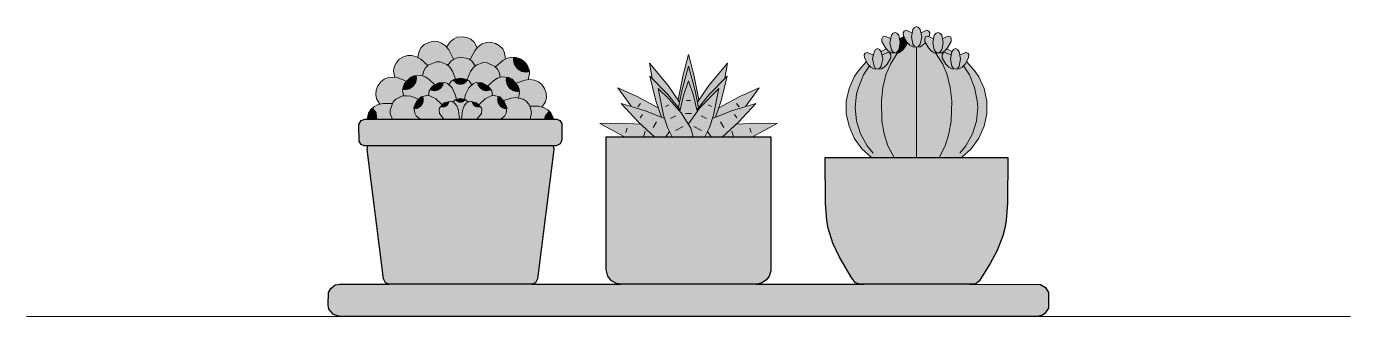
# Model space of a CAD drawing. Header units: millimetres. Extents: x -4 to 8794, y -6642 to 2653.
# Drawn here: x 6800 to 7700, y -4968 to -4771 of the extents above; entities that cross this region are included whole.
import ezdxf

# ---------------------------------------------------------------- set-up
doc = ezdxf.new("R2010")
doc.units = ezdxf.units.MM
for name, color, linetype, lineweight, true_color in [('VEG-FLOR', 243, 'Continuous', 13, 0xb0486e), ('VEG-HOJAS', 117, 'Continuous', 18, 0x2e5e38), ('VEG-MACETA', 25, 'Continuous', 25, 0x745440), ('VEG-NERVIOS', 115, 'Continuous', 9, 0x528c5c), ('VEG-TEXTO', 47, 'Continuous', 18, 0x464646)]:
    doc.layers.add(name, color=color, linetype=linetype, lineweight=lineweight, true_color=true_color)
doc.layers.add('VEG-RELLENO', color=253, linetype='Continuous', true_color=0x96c896)

# ---------------------------------------------------------------- blocks, each defined once
blk = doc.blocks.new('VEG_Suculentas_ALZADO')
at = {"layer": 'VEG-RELLENO', "true_color": 0xd696a4}
h = blk.add_hatch(color=241, dxfattribs=at)
h.dxf.hatch_style = 1
h.paths.add_polyline_path([(-147.5, 185.6), (-150.4, 183.7), (-153.8, 183), (-157.3, 183.7), (-160.2, 185.6), (-161.3, 187.3), (-157.2, 189.7), (-153.9, 190), (-150.6, 189.5), (-148, 188.3), (-146.5, 187)])
at = {"layer": 'VEG-RELLENO', "true_color": 0xf5a3bc}
h = blk.add_hatch(color=231, dxfattribs=at)
h.dxf.hatch_style = 1
h.paths.add_polyline_path([(133.4, 190.4), (137.2, 188.8), (137.2, 183.3), (137.9, 181.1), (139.1, 179.6), (140.4, 179), (137.8, 179.2), (135.8, 180.5), (132.3, 184.6), (131.4, 188.7), (132, 190)])
at = {"layer": 'VEG-RELLENO', "true_color": 0xf49eb8}
h = blk.add_hatch(color=231, dxfattribs=at)
h.dxf.hatch_style = 1
h.paths.add_polyline_path([(141.7, 192.5), (142.9, 191), (143.9, 186), (142.9, 181.1), (141.7, 179.6), (140.4, 179), (139.1, 179.6), (137.9, 181.1), (136.9, 186), (137.9, 191), (139.1, 192.5), (140.4, 193)])
at = {"layer": 'VEG-RELLENO', "true_color": 0xe896af}
h = blk.add_hatch(color=231, dxfattribs=at)
h.dxf.hatch_style = 1
h.paths.add_polyline_path([(148.9, 185.8), (145, 180.5), (143, 179.2), (140.4, 179), (141.7, 179.6), (142.9, 181.1), (143.6, 183.3), (143.6, 188.8), (146.3, 190.2)])
at = {"layer": 'VEG-RELLENO', "true_color": 0xf5a3bc}
h = blk.add_hatch(color=231, dxfattribs=at)
h.dxf.hatch_style = 1
h.paths.add_polyline_path([(148, 194.4), (151.8, 192.7), (151.8, 187.3), (152.5, 185), (153.7, 183.5), (155, 183), (152.4, 183.2), (150.4, 184.4), (146.9, 188.5), (146, 192.6), (146.6, 193.9)])
at = {"layer": 'VEG-RELLENO', "true_color": 0xf49eb8}
h = blk.add_hatch(color=231, dxfattribs=at)
h.dxf.hatch_style = 1
h.paths.add_polyline_path([(156.3, 196.4), (157.5, 194.9), (158.5, 190), (157.5, 185), (156.3, 183.5), (155, 183), (153.7, 183.5), (152.5, 185), (151.5, 190), (152.5, 194.9), (153.7, 196.4), (155, 197)])
at = {"layer": 'VEG-RELLENO', "true_color": 0xe896af}
h = blk.add_hatch(color=231, dxfattribs=at)
h.dxf.hatch_style = 1
h.paths.add_polyline_path([(164, 192.6), (163.7, 190.2), (161.2, 190), (160.6, 188.7), (161.1, 185.8), (157.6, 183.2), (155, 183), (156.3, 183.5), (157.5, 185), (158.2, 187.3), (158.2, 192.7), (162, 194.4), (163.4, 193.9)])
at = {"layer": 'VEG-RELLENO', "true_color": 0xf5a3bc}
h = blk.add_hatch(color=231, dxfattribs=at)
h.dxf.hatch_style = 1
h.paths.add_polyline_path([(162.6, 190.4), (166.4, 188.8), (166.4, 183.3), (167.1, 181.1), (168.3, 179.6), (169.6, 179), (167, 179.2), (165, 180.5), (161.6, 184.6), (160.6, 188.7), (161.2, 190)])
at = {"layer": 'VEG-RELLENO', "true_color": 0xf49eb8}
h = blk.add_hatch(color=231, dxfattribs=at)
h.dxf.hatch_style = 1
h.paths.add_polyline_path([(170.9, 192.5), (172.1, 191), (173.1, 186), (172.1, 181.1), (170.9, 179.6), (169.6, 179), (168.3, 179.6), (167.1, 181.1), (166.1, 186), (167.1, 191), (168.3, 192.5), (169.6, 193)])
at = {"layer": 'VEG-RELLENO', "true_color": 0xe896af}
h = blk.add_hatch(color=231, dxfattribs=at)
h.dxf.hatch_style = 1
h.paths.add_polyline_path([(178.6, 188.7), (177.7, 184.6), (176.1, 182.4), (172.2, 179.2), (169.6, 179), (170.9, 179.6), (172.1, 181.1), (172.8, 183.3), (172.8, 188.8), (176.6, 190.4), (178, 190)])
at = {"layer": 'VEG-RELLENO', "true_color": 0x79a295}
h = blk.add_hatch(color=253, dxfattribs=at)
h.dxf.hatch_style = 1
h.paths.add_polyline_path([(-183.9, 175.9), (-182.6, 181.1), (-180.7, 179.8), (-177.3, 179.1), (-173.9, 179.8), (-170.9, 181.8), (-169, 184.7), (-168.7, 186.1), (-165.2, 183.8), (-162.9, 181.2), (-159.8, 174.7), (-161.5, 173.4), (-163.5, 170.6), (-166.4, 172.5), (-168.9, 173.1), (-171.4, 173), (-174.3, 172.1), (-177.2, 170.4), (-182, 174.8)])
at = {"layer": 'VEG-RELLENO', "true_color": 0xd696a4}
h = blk.add_hatch(color=241, dxfattribs=at)
h.dxf.hatch_style = 1
h.paths.add_polyline_path([(-169, 184.7), (-170.9, 181.8), (-173.9, 179.8), (-177.3, 179.1), (-180.7, 179.8), (-182.6, 181.1), (-179.6, 184.8), (-176.6, 186.2), (-173.4, 187), (-170.5, 186.8), (-168.7, 186.1)])
at = {"layer": 'VEG-RELLENO', "true_color": 0x79a295}
h = blk.add_hatch(color=253, dxfattribs=at)
h.dxf.hatch_style = 1
h.paths.add_polyline_path([(-164.4, 182.9), (-161.3, 187.3), (-160.2, 185.6), (-157.3, 183.7), (-153.8, 183), (-150.4, 183.7), (-147.5, 185.6), (-146.5, 187), (-143.6, 182.5), (-147.2, 177.6), (-148.5, 174.5), (-151.2, 175.6), (-154.1, 176), (-157.1, 175.7), (-159.8, 174.7), (-161, 177.8)])
h = blk.add_hatch(color=253, dxfattribs=at)
h.dxf.hatch_style = 1
h.paths.add_polyline_path([(-145.1, 180.9), (-142.8, 183.4), (-139.2, 185.6), (-138.9, 183.9), (-136.9, 180.9), (-134, 179), (-130.5, 178.3), (-127.1, 179), (-125.5, 180.1), (-124.3, 174.8), (-126.3, 173.8), (-131.3, 169.6), (-134.1, 171.4), (-136.9, 172.4), (-139.5, 172.6), (-142, 172), (-144.9, 170.2), (-146.8, 173.1), (-148.5, 174.5)])
at = {"layer": 'VEG-RELLENO', "true_color": 0xd696a4}
h = blk.add_hatch(color=241, dxfattribs=at)
h.dxf.hatch_style = 1
h.paths.add_polyline_path([(-127.1, 179), (-130.5, 178.3), (-134, 179), (-136.9, 180.9), (-138.9, 183.9), (-139.2, 185.6), (-134.5, 186.3), (-131.3, 185.4), (-128.4, 183.9), (-126.3, 181.8), (-125.5, 180.1)])
at = {"layer": 'VEG-RELLENO', "true_color": 0x77ae70}
h = blk.add_hatch(color=73, dxfattribs=at)
h.dxf.hatch_style = 1
h.paths.add_polyline_path([(202.8, 137.7), (200.9, 129.2), (197.3, 121.2), (192.1, 114), (185.6, 108), (124.4, 108), (117.9, 114), (115.1, 117.5), (110.7, 125.1), (107.9, 133.4), (107, 142), (107.2, 146.3), (107.9, 150.6), (110.7, 158.9), (115.1, 166.5), (120.8, 173), (123.9, 169.4), (126, 168.2), (127.8, 167.7), (131.1, 168.2), (135.1, 171.3), (136.6, 173.5), (137.6, 177.7), (136.9, 178.9), (135.5, 179.4), (131.7, 177.8), (130.9, 180.1), (134.4, 181.8), (137.8, 179.2), (141.1, 178.8), (145, 180.5), (146.9, 182.4), (148.9, 185.8), (152.4, 183.2), (155.7, 182.7), (157.6, 183.2), (161, 185.8), (163.1, 182.4), (167, 179.2), (168.9, 178.8), (172.2, 179.2), (175.6, 181.8), (179.1, 180.1), (178.3, 177.8), (174.5, 179.4), (173.1, 178.9), (172.4, 177.7), (172.5, 175.8), (174.9, 171.3), (178.9, 168.2), (180.7, 167.7), (184, 168.2), (186.1, 169.4), (189.2, 173), (192.1, 170), (197.3, 162.8), (200.9, 154.8), (202.8, 146.3)])
at = {"layer": 'VEG-RELLENO', "true_color": 0xf49eb8}
h = blk.add_hatch(color=231, dxfattribs=at)
h.dxf.hatch_style = 1
h.paths.add_polyline_path([(129.9, 181.4), (131, 179.9), (132, 175), (131, 170), (129.9, 168.5), (128.5, 168), (127.2, 168.5), (126.1, 170), (125, 175), (126.1, 179.9), (127.2, 181.4), (128.5, 182)])
h = blk.add_hatch(color=231, dxfattribs=at)
h.dxf.hatch_style = 1
h.paths.add_polyline_path([(182.8, 181.4), (183.9, 179.9), (185, 175), (183.9, 170), (182.8, 168.5), (181.5, 168), (180.1, 168.5), (179, 170), (178, 175), (179, 179.9), (180.1, 181.4), (181.5, 182)])
at = {"layer": 'VEG-RELLENO', "true_color": 0xd696a4}
h = blk.add_hatch(color=241, dxfattribs=at)
h.dxf.hatch_style = 1
h.paths.add_polyline_path([(-189.5, 172.7), (-191.5, 169.8), (-194.4, 167.9), (-197.9, 167.2), (-200.4, 167.7), (-198.8, 172.2), (-196.6, 174.7), (-193.8, 176.5), (-189.1, 177.3)])
at = {"layer": 'VEG-RELLENO', "true_color": 0x79a295}
h = blk.add_hatch(color=253, dxfattribs=at)
h.dxf.hatch_style = 1
h.paths.add_polyline_path([(-199.7, 162.4), (-200.4, 167.7), (-197.9, 167.2), (-194.4, 167.9), (-191.5, 169.8), (-189.5, 172.7), (-189.1, 177.3), (-185, 176.5), (-182, 174.8), (-177.2, 170.4), (-180, 166.8), (-180.7, 163.4), (-184.1, 164), (-186.6, 163.5), (-188.9, 162.4), (-191.7, 159.8), (-197.5, 162.1)])
at = {"layer": 'VEG-RELLENO', "true_color": 0x85b2a4}
h = blk.add_hatch(color=253, dxfattribs=at)
h.dxf.hatch_style = 1
h.paths.add_polyline_path([(-180.7, 163.4), (-179.6, 167.5), (-178.1, 166.5), (-175, 165.9), (-171.9, 166.5), (-169.3, 168.3), (-167.6, 170.9), (-167.2, 172.7), (-164.2, 171.2), (-162.2, 169.3), (-160.5, 166.7), (-158.3, 161.5), (-161, 160), (-162.8, 157.4), (-165.7, 158.9), (-167.6, 159.1), (-172.5, 157.4), (-176.3, 161.1)])
at = {"layer": 'VEG-RELLENO', "true_color": 0xd696a4}
h = blk.add_hatch(color=241, dxfattribs=at)
h.dxf.hatch_style = 1
h.paths.add_polyline_path([(-167.6, 170.9), (-169.3, 168.3), (-171.9, 166.5), (-175, 165.9), (-178.1, 166.5), (-179.6, 167.5), (-176.9, 170.7), (-171.4, 173), (-167.2, 172.7)])
at = {"layer": 'VEG-RELLENO', "true_color": 0x85b2a4}
h = blk.add_hatch(color=253, dxfattribs=at)
h.dxf.hatch_style = 1
h.paths.add_polyline_path([(-163.5, 170.6), (-160.9, 173.9), (-159.8, 172.3), (-157.2, 170.5), (-154.1, 169.9), (-151, 170.5), (-148.4, 172.3), (-147.5, 173.6), (-144.9, 170.2), (-148.1, 166.5), (-150.5, 161), (-155, 162), (-158.3, 161.5), (-160.5, 166.7)])
at = {"layer": 'VEG-RELLENO', "true_color": 0xd696a4}
h = blk.add_hatch(color=241, dxfattribs=at)
h.dxf.hatch_style = 1
h.paths.add_polyline_path([(-148.4, 172.3), (-151, 170.5), (-154.1, 169.9), (-157.2, 170.5), (-159.8, 172.3), (-160.9, 173.9), (-157.1, 175.7), (-151.2, 175.6), (-147.5, 173.6)])
at = {"layer": 'VEG-RELLENO', "true_color": 0x85b2a4}
h = blk.add_hatch(color=253, dxfattribs=at)
h.dxf.hatch_style = 1
h.paths.add_polyline_path([(-148.1, 166.5), (-144.3, 170.8), (-141.2, 172.2), (-140.8, 170.2), (-139, 167.5), (-136.4, 165.8), (-133.3, 165.2), (-130.2, 165.8), (-129, 166.6), (-128, 162.5), (-132.4, 160.4), (-136.5, 156.7), (-140.3, 158.7), (-142.4, 159.1), (-144.3, 158.9), (-147.2, 157.4), (-149, 160), (-150.5, 161)])
at = {"layer": 'VEG-RELLENO', "true_color": 0xd696a4}
h = blk.add_hatch(color=241, dxfattribs=at)
h.dxf.hatch_style = 1
h.paths.add_polyline_path([(-130.2, 165.8), (-133.3, 165.2), (-136.4, 165.8), (-139, 167.5), (-140.8, 170.2), (-141.2, 172.2), (-136.9, 172.4), (-134.1, 171.4), (-131.6, 169.9), (-129.8, 168.1), (-129, 166.6)])
at = {"layer": 'VEG-RELLENO', "true_color": 0x79a295}
h = blk.add_hatch(color=253, dxfattribs=at)
h.dxf.hatch_style = 1
h.paths.add_polyline_path([(-126.3, 173.8), (-123.2, 175.4), (-119.1, 176.1), (-119.4, 174.7), (-118.7, 171.2), (-116.8, 168.3), (-113.9, 166.3), (-110.4, 165.7), (-108.2, 166.1), (-109, 160.8), (-111.2, 160.6), (-117.1, 158.5), (-119.8, 161.2), (-122.1, 162.4), (-124.6, 162.9), (-128, 162.5), (-128.6, 165.9), (-131.3, 169.6)])
at = {"layer": 'VEG-RELLENO', "true_color": 0xd696a4}
h = blk.add_hatch(color=241, dxfattribs=at)
h.dxf.hatch_style = 1
h.paths.add_polyline_path([(-110.4, 165.7), (-113.9, 166.3), (-116.8, 168.3), (-118.7, 171.2), (-119.4, 174.7), (-119.1, 176.1), (-114.4, 175.1), (-111.8, 173.2), (-109.6, 170.7), (-108.2, 166.1)])
at = {"layer": 'VEG-RELLENO', "true_color": 0x447256}
h = blk.add_hatch(color=105, dxfattribs=at)
h.dxf.hatch_style = 1
h.paths.add_polyline_path([(-24.8, 161.9), (-26.5, 172), (-17.3, 161.2), (-6.9, 147), (-6.1, 145.7), (-6.7, 141.9), (-14.1, 150.9)])
h = blk.add_hatch(color=105, dxfattribs=at)
h.dxf.hatch_style = 1
h.paths.add_polyline_path([(-7, 147.1), (-3.7, 164.2), (0, 178), (3.7, 164.2), (7, 147.1), (6.1, 145.7), (3.5, 158), (0, 170), (-3.5, 158), (-6.1, 145.7)])
h = blk.add_hatch(color=105, dxfattribs=at)
h.dxf.hatch_style = 1
h.paths.add_polyline_path([(6.1, 145.7), (17.3, 161.2), (26.5, 172), (24.8, 161.9), (14.1, 150.9), (6.7, 141.9)])
at = {"layer": 'VEG-RELLENO', "true_color": 0xf5a3bc}
h = blk.add_hatch(color=231, dxfattribs=at)
h.dxf.hatch_style = 1
h.paths.add_polyline_path([(121.5, 179.4), (125.3, 177.8), (125.3, 172.3), (126.1, 170), (127.2, 168.5), (128.5, 168), (126, 168.2), (123.9, 169.4), (120.5, 173.5), (119.5, 177.7), (120.2, 178.9)])
at = {"layer": 'VEG-RELLENO', "true_color": 0xe896af}
h = blk.add_hatch(color=231, dxfattribs=at)
h.dxf.hatch_style = 1
h.paths.add_polyline_path([(137.6, 177.7), (136.6, 173.5), (135.1, 171.3), (131.1, 168.2), (128.6, 168), (129.9, 168.5), (131, 170), (131.8, 172.3), (131.7, 177.8), (135.5, 179.4), (136.9, 178.9)])
at = {"layer": 'VEG-RELLENO', "true_color": 0xf5a3bc}
h = blk.add_hatch(color=231, dxfattribs=at)
h.dxf.hatch_style = 1
h.paths.add_polyline_path([(174.5, 179.4), (178.3, 177.8), (178.2, 172.3), (179, 170), (180.1, 168.5), (181.4, 168), (178.9, 168.2), (176.9, 169.4), (173.4, 173.5), (172.4, 177.7), (173.1, 178.9)])
at = {"layer": 'VEG-RELLENO', "true_color": 0xe896af}
h = blk.add_hatch(color=231, dxfattribs=at)
h.dxf.hatch_style = 1
h.paths.add_polyline_path([(190.5, 177.7), (189.5, 173.5), (188, 171.3), (184, 168.2), (181.5, 168), (182.8, 168.5), (183.9, 170), (184.7, 172.3), (184.7, 177.8), (188.5, 179.4), (189.8, 178.9)])
at = {"layer": 'VEG-RELLENO', "true_color": 0x79a295}
h = blk.add_hatch(color=253, dxfattribs=at)
h.dxf.hatch_style = 1
h.paths.add_polyline_path([(-209.7, 144.2), (-212.2, 148.9), (-209.4, 149.4), (-206.5, 151.4), (-204.5, 154.3), (-203.9, 157.7), (-205, 161.9), (-201, 162.6), (-197.5, 162.1), (-191.7, 159.8), (-194, 155.8), (-194.3, 153.3), (-193.5, 149.9), (-196.9, 149.1), (-199, 147.7), (-201.3, 144.6), (-207.5, 144.7)])
at = {"layer": 'VEG-RELLENO', "true_color": 0xd696a4}
h = blk.add_hatch(color=241, dxfattribs=at)
h.dxf.hatch_style = 1
h.paths.add_polyline_path([(-185.1, 158.8), (-186.9, 156.2), (-189.5, 154.4), (-192.6, 153.8), (-194.2, 154.1), (-193, 158.2), (-191.2, 160.5), (-188.9, 162.4), (-184.9, 163.8), (-184.5, 161.9)])
at = {"layer": 'VEG-RELLENO', "true_color": 0x85b2a4}
h = blk.add_hatch(color=253, dxfattribs=at)
h.dxf.hatch_style = 1
h.paths.add_polyline_path([(-193.5, 149.9), (-194.2, 154.1), (-192.6, 153.8), (-189.5, 154.4), (-186.9, 156.2), (-185.1, 158.8), (-184.5, 161.9), (-184.9, 163.8), (-181.5, 163.7), (-178.9, 162.7), (-176.3, 161.1), (-172.5, 157.4), (-175.3, 155), (-176.3, 153.2), (-176.7, 150.1), (-179.9, 150), (-183.6, 147.7), (-188.7, 149.6)])
h = blk.add_hatch(color=253, dxfattribs=at)
h.dxf.hatch_style = 1
h.paths.add_polyline_path([(-132.4, 160.4), (-127.2, 162.7), (-123.8, 162.8), (-124.3, 160.6), (-123.6, 157.5), (-121.9, 154.8), (-119.3, 153.1), (-116.2, 152.5), (-114.9, 152.7), (-115.6, 148.6), (-120.5, 148.4), (-125.6, 146.7), (-128.3, 149.2), (-130.1, 150), (-133.3, 150.1), (-133.7, 153.2), (-136.5, 156.7)])
at = {"layer": 'VEG-RELLENO', "true_color": 0xd696a4}
h = blk.add_hatch(color=241, dxfattribs=at)
h.dxf.hatch_style = 1
h.paths.add_polyline_path([(-116.2, 152.5), (-119.3, 153.1), (-121.9, 154.8), (-123.6, 157.5), (-124.3, 160.6), (-123.8, 162.8), (-119.8, 161.2), (-117.6, 159.2), (-115.9, 156.8), (-115, 154.4), (-114.9, 152.7)])
at = {"layer": 'VEG-RELLENO', "true_color": 0x4a7c5e}
h = blk.add_hatch(color=115, dxfattribs=at)
h.dxf.hatch_style = 1
h.paths.add_polyline_path([(-18.4, 135.4), (-23.4, 151), (-26.2, 163.2), (-14.1, 150.9), (-5.7, 140.5), (-5.9, 139.5), (-13.2, 147.7), (-20.7, 154.8), (-18.9, 144.7), (-16.3, 134.4)])
h = blk.add_hatch(color=115, dxfattribs=at)
h.dxf.hatch_style = 1
h.paths.add_polyline_path([(-6.7, 141.9), (-3.5, 158), (0, 170), (4.6, 153.3), (6.7, 141.9), (5.7, 140.5), (3.3, 150.2), (0, 160), (-3.3, 150.2), (-5.7, 140.5)])
h = blk.add_hatch(color=115, dxfattribs=at)
h.dxf.hatch_style = 1
h.paths.add_polyline_path([(5.7, 140.5), (17.3, 154.4), (26.2, 163.2), (22.1, 146.4), (18.4, 135.4), (16.3, 134.4), (18.9, 144.7), (20.7, 154.8), (13.2, 147.7), (5.9, 139.5)])
at = {"layer": 'VEG-RELLENO', "true_color": 0xd696a4}
h = blk.add_hatch(color=241, dxfattribs=at)
h.dxf.hatch_style = 1
h.paths.add_polyline_path([(-204.5, 154.3), (-206.5, 151.4), (-209.4, 149.4), (-212.2, 148.9), (-212.3, 153.7), (-211.1, 156.8), (-209.2, 159.5), (-205, 161.9), (-203.9, 157.7)])
at = {"layer": 'VEG-RELLENO', "true_color": 0x90baad}
h = blk.add_hatch(color=253, dxfattribs=at)
h.dxf.hatch_style = 1
h.paths.add_polyline_path([(-176.7, 150.1), (-175.9, 153.8), (-172.8, 153), (-170.3, 153.5), (-168.2, 154.9), (-166.7, 157), (-166.4, 158.9), (-165.7, 158.9), (-163.9, 158.2), (-160.7, 155.3), (-158.5, 150.8), (-157.7, 147.6), (-160.3, 145.9), (-161.6, 146.2), (-164.4, 145.8), (-167.6, 143.9), (-171.8, 147.9)])
at = {"layer": 'VEG-RELLENO', "true_color": 0xd696a4}
h = blk.add_hatch(color=241, dxfattribs=at)
h.dxf.hatch_style = 1
h.paths.add_polyline_path([(-166.7, 157), (-168.2, 154.9), (-170.3, 153.5), (-172.8, 153), (-175.9, 153.8), (-173.9, 156.5), (-169.7, 158.7), (-166.4, 158.9)])
at = {"layer": 'VEG-RELLENO', "true_color": 0x90baad}
h = blk.add_hatch(color=253, dxfattribs=at)
h.dxf.hatch_style = 1
h.paths.add_polyline_path([(-162.8, 157.4), (-160.4, 160.4), (-157.5, 157.9), (-155, 157.4), (-152.5, 157.9), (-149.6, 160.4), (-147.7, 158.6), (-147.2, 157.4), (-150.5, 153.2), (-152.3, 147.6), (-155, 148), (-157.7, 147.6), (-159.5, 153.2)])
at = {"layer": 'VEG-RELLENO', "true_color": 0xd696a4}
h = blk.add_hatch(color=241, dxfattribs=at)
h.dxf.hatch_style = 1
h.paths.add_polyline_path([(-149.6, 160.4), (-152.5, 157.9), (-155, 157.4), (-157.5, 157.9), (-160.4, 160.4), (-157.4, 161.8), (-152.6, 161.8)])
at = {"layer": 'VEG-RELLENO', "true_color": 0x90baad}
h = blk.add_hatch(color=253, dxfattribs=at)
h.dxf.hatch_style = 1
h.paths.add_polyline_path([(-151.5, 150.8), (-149.3, 155.3), (-147.8, 157), (-146.1, 158.2), (-143.6, 158.9), (-143.3, 157), (-141.8, 154.9), (-139.7, 153.5), (-137.2, 153), (-134.1, 153.8), (-133.3, 151.3), (-133.3, 150.1), (-138.2, 147.9), (-142.4, 143.9), (-145.6, 145.8), (-148.4, 146.2), (-149.7, 145.9), (-152.3, 147.6)])
at = {"layer": 'VEG-RELLENO', "true_color": 0xd696a4}
h = blk.add_hatch(color=241, dxfattribs=at)
h.dxf.hatch_style = 1
h.paths.add_polyline_path([(-134.1, 153.8), (-137.2, 153), (-139.7, 153.5), (-141.8, 154.9), (-143.3, 157), (-143.6, 158.9), (-140.3, 158.7), (-138.1, 157.8), (-134.7, 155)])
at = {"layer": 'VEG-RELLENO', "true_color": 0x79a295}
h = blk.add_hatch(color=253, dxfattribs=at)
h.dxf.hatch_style = 1
h.paths.add_polyline_path([(-111.2, 160.6), (-107.8, 160.9), (-103.7, 160.2), (-105.1, 155.7), (-104.4, 152.3), (-102.4, 149.3), (-99.5, 147.4), (-97, 146.9), (-99.7, 142.3), (-101.8, 142.8), (-108.1, 142.9), (-110.3, 146.2), (-112.3, 147.6), (-115.6, 148.6), (-114.8, 151.9), (-115, 154.4), (-117.1, 158.5)])
at = {"layer": 'VEG-RELLENO', "true_color": 0xd696a4}
h = blk.add_hatch(color=241, dxfattribs=at)
h.dxf.hatch_style = 1
h.paths.add_polyline_path([(-99.5, 147.4), (-102.4, 149.3), (-104.4, 152.3), (-105.1, 155.7), (-103.7, 160.2), (-99.7, 157.5), (-97.8, 154.8), (-96.7, 151.7), (-97, 146.9)])
at = {"layer": 'VEG-RELLENO', "true_color": 0x447256}
h = blk.add_hatch(color=105, dxfattribs=at)
h.dxf.hatch_style = 1
h.paths.add_polyline_path([(-38.9, 142.8), (-48, 155.3), (-34.9, 149.4), (-20.7, 141.8), (-18.4, 135.4), (-29.2, 139.7)])
at = {"layer": 'VEG-RELLENO', "true_color": 0x58866b}
h = blk.add_hatch(color=125, dxfattribs=at)
h.dxf.hatch_style = 1
h.paths.add_polyline_path([(-12.6, 124.7), (-17, 136.7), (-20.7, 154.8), (-13.2, 147.7), (-4.9, 138.3), (1.5, 127.9), (3.1, 122), (-11, 122)])
h = blk.add_hatch(color=125, dxfattribs=at)
h.dxf.hatch_style = 1
h.paths.add_polyline_path([(-5.9, 139.5), (-3.3, 150.2), (0, 160), (3.3, 150.2), (5.9, 139.5), (0, 130.9)])
h = blk.add_hatch(color=125, dxfattribs=at)
h.dxf.hatch_style = 1
h.paths.add_polyline_path([(0.2, 131.3), (7.7, 141.7), (20.7, 154.8), (17, 136.7), (14.3, 128.5), (11, 122), (3.1, 122), (2.6, 124.7)])
at = {"layer": 'VEG-RELLENO', "true_color": 0x447256}
h = blk.add_hatch(color=105, dxfattribs=at)
h.dxf.hatch_style = 1
h.paths.add_polyline_path([(20.7, 141.8), (34.9, 149.4), (48, 155.3), (38.9, 142.8), (29.2, 139.7), (18.4, 135.4)])
at = {"layer": 'VEG-RELLENO', "true_color": 0x79a295}
h = blk.add_hatch(color=253, dxfattribs=at)
h.dxf.hatch_style = 1
h.paths.add_polyline_path([(-214.5, 141.9), (-210.9, 143.9), (-207.5, 144.7), (-201.3, 144.6), (-202.7, 140.2), (-202.7, 137.7), (-201.1, 134), (-211.6, 134), (-212, 138.6)])
at = {"layer": 'VEG-RELLENO', "true_color": 0xd696a4}
h = blk.add_hatch(color=241, dxfattribs=at)
h.dxf.hatch_style = 1
h.paths.add_polyline_path([(-196.4, 140.7), (-198.1, 138.1), (-200.8, 136.3), (-202.2, 136), (-202.7, 140.2), (-202, 143.1), (-200.7, 145.8), (-197.6, 148.7), (-196.4, 146.9), (-195.8, 143.8)])
at = {"layer": 'VEG-RELLENO', "true_color": 0x85b2a4}
h = blk.add_hatch(color=253, dxfattribs=at)
h.dxf.hatch_style = 1
h.paths.add_polyline_path([(-202.2, 136), (-200.8, 136.3), (-198.1, 138.1), (-196.4, 140.7), (-195.8, 143.8), (-196.4, 146.9), (-197.6, 148.7), (-196.9, 149.1), (-191.7, 150), (-188.7, 149.6), (-183.6, 147.7), (-186, 144), (-186.6, 140.1), (-185.1, 136.4), (-182.5, 134), (-201.1, 134)])
at = {"layer": 'VEG-RELLENO', "true_color": 0x90baad}
h = blk.add_hatch(color=253, dxfattribs=at)
h.dxf.hatch_style = 1
h.paths.add_polyline_path([(-185.1, 136.4), (-186.1, 138.2), (-186.6, 140.7), (-184, 141.2), (-181.8, 142.6), (-180.4, 144.7), (-179.9, 147.2), (-180.4, 149.8), (-177.9, 150.2), (-173.8, 149.2), (-169.8, 146.3), (-167.6, 143.9), (-169.2, 141.8), (-169.5, 139.3), (-168.5, 136.7), (-166.2, 134), (-182.5, 134)])
at = {"layer": 'VEG-RELLENO', "true_color": 0xd696a4}
h = blk.add_hatch(color=241, dxfattribs=at)
h.dxf.hatch_style = 1
h.paths.add_polyline_path([(-180.4, 144.7), (-181.8, 142.6), (-184, 141.2), (-186.6, 140.7), (-186, 144), (-184.8, 146.1), (-183.3, 148), (-180.4, 149.8), (-179.9, 147.2)])
at = {"layer": 'VEG-RELLENO', "true_color": 0x9bc1b5}
h = blk.add_hatch(color=9, dxfattribs=at)
h.dxf.hatch_style = 1
h.paths.add_polyline_path([(-167.6, 135.4), (-169.5, 139.3), (-168.9, 142.4), (-167, 142), (-165.2, 142.3), (-163.6, 143.4), (-162.3, 146.2), (-159.2, 145.2), (-156.8, 141.6), (-155.7, 134), (-166.2, 134)])
at = {"layer": 'VEG-RELLENO', "true_color": 0xd696a4}
h = blk.add_hatch(color=241, dxfattribs=at)
h.dxf.hatch_style = 1
h.paths.add_polyline_path([(-162.3, 146.2), (-163.6, 143.4), (-165.2, 142.3), (-167, 142), (-168.9, 142.4), (-167.4, 144.1), (-164.4, 145.8)])
at = {"layer": 'VEG-RELLENO', "true_color": 0x9bc1b5}
h = blk.add_hatch(color=9, dxfattribs=at)
h.dxf.hatch_style = 1
h.paths.add_polyline_path([(-160.3, 145.9), (-158.8, 147.1), (-156.8, 145.6), (-155, 145.2), (-153.2, 145.6), (-151.2, 147.1), (-149.7, 145.9), (-151.7, 144.3), (-153.2, 141.6), (-154.3, 134), (-155.7, 134), (-156.4, 139.9), (-157.5, 143.1)])
at = {"layer": 'VEG-RELLENO', "true_color": 0xd696a4}
h = blk.add_hatch(color=241, dxfattribs=at)
h.dxf.hatch_style = 1
h.paths.add_polyline_path([(-151.2, 147.1), (-153.2, 145.6), (-155, 145.2), (-156.8, 145.6), (-158.8, 147.1), (-155, 148), (-151.8, 147.5)])
at = {"layer": 'VEG-RELLENO', "true_color": 0x9bc1b5}
h = blk.add_hatch(color=9, dxfattribs=at)
h.dxf.hatch_style = 1
h.paths.add_polyline_path([(-154.3, 134), (-152.5, 143.1), (-149.6, 145.9), (-147.7, 146.2), (-146.4, 143.4), (-144.8, 142.3), (-143, 142), (-141.1, 142.4), (-140.8, 141.8), (-140.5, 140.6), (-140.8, 138), (-143.8, 134)])
at = {"layer": 'VEG-RELLENO', "true_color": 0xd696a4}
h = blk.add_hatch(color=241, dxfattribs=at)
h.dxf.hatch_style = 1
h.paths.add_polyline_path([(-141.2, 142.3), (-143, 142), (-144.8, 142.3), (-146.4, 143.4), (-147.7, 146.2), (-144, 145.1)])
at = {"layer": 'VEG-RELLENO', "true_color": 0x90baad}
h = blk.add_hatch(color=253, dxfattribs=at)
h.dxf.hatch_style = 1
h.paths.add_polyline_path([(-140.2, 146.3), (-136.2, 149.2), (-134.1, 150), (-132.1, 150.2), (-129.6, 149.8), (-130.1, 147.2), (-129.6, 144.7), (-128.2, 142.6), (-126, 141.2), (-123.4, 140.7), (-123.9, 138.2), (-124.9, 136.4), (-127.5, 134), (-143.8, 134), (-140.8, 138), (-140.5, 140.6), (-142.4, 143.9)])
at = {"layer": 'VEG-RELLENO', "true_color": 0xd696a4}
h = blk.add_hatch(color=241, dxfattribs=at)
h.dxf.hatch_style = 1
h.paths.add_polyline_path([(-123.5, 140.6), (-126, 141.2), (-128.2, 142.6), (-129.6, 144.7), (-130.1, 147.2), (-129.6, 149.8), (-126.7, 148), (-125.2, 146.1), (-124, 144)])
at = {"layer": 'VEG-RELLENO', "true_color": 0x85b2a4}
h = blk.add_hatch(color=253, dxfattribs=at)
h.dxf.hatch_style = 1
h.paths.add_polyline_path([(-120.5, 148.4), (-114.8, 148.5), (-111.7, 147.2), (-113, 145.2), (-113.6, 142.1), (-113, 139), (-111.3, 136.3), (-107.5, 134.4), (-107.6, 134), (-127.5, 134), (-124.9, 136.4), (-123.4, 140.1), (-124, 144), (-125.6, 146.7)])
at = {"layer": 'VEG-RELLENO', "true_color": 0xd696a4}
h = blk.add_hatch(color=241, dxfattribs=at)
h.dxf.hatch_style = 1
h.paths.add_polyline_path([(-107.5, 134.4), (-111.3, 136.3), (-113, 139), (-113.6, 142.1), (-113, 145.2), (-111.7, 147.2), (-108.6, 144.2), (-107.4, 141.5), (-106.8, 138.6), (-107, 136)])
at = {"layer": 'VEG-RELLENO', "true_color": 0x4a7c5e}
h = blk.add_hatch(color=115, dxfattribs=at)
h.dxf.hatch_style = 1
h.paths.add_polyline_path([(-23, 122), (-37.5, 135.3), (-45.8, 144.6), (-29.2, 139.7), (-16.3, 134.4), (-14.3, 128.5), (-11, 122)])
h = blk.add_hatch(color=115, dxfattribs=at)
h.dxf.hatch_style = 1
h.paths.add_polyline_path([(16.3, 134.4), (33.8, 141.2), (45.8, 144.6), (34.1, 131.9), (23, 122), (11, 122), (14.3, 128.5)])
at = {"layer": 'VEG-RELLENO', "true_color": 0xd696a4}
h = blk.add_hatch(color=241, dxfattribs=at)
h.dxf.hatch_style = 1
h.paths.add_polyline_path([(-211.6, 134), (-218.4, 134), (-217.5, 138.1), (-214.5, 141.9), (-212, 138.6)])
at = {"layer": 'VEG-RELLENO', "true_color": 0x79a295}
h = blk.add_hatch(color=253, dxfattribs=at)
h.dxf.hatch_style = 1
h.paths.add_polyline_path([(-101.8, 142.8), (-98.5, 141.9), (-95, 139.8), (-97.7, 136.3), (-98.1, 134), (-107.6, 134), (-106.8, 138.6), (-108.1, 142.9)])
at = {"layer": 'VEG-RELLENO', "true_color": 0xd696a4}
h = blk.add_hatch(color=241, dxfattribs=at)
h.dxf.hatch_style = 1
h.paths.add_polyline_path([(-97.7, 136.3), (-95, 139.8), (-93.5, 138.4), (-91.6, 134), (-98.1, 134)])
at = {"layer": 'VEG-RELLENO', "true_color": 0xd0845f}
h = blk.add_hatch(color=33, dxfattribs=at)
h.dxf.hatch_style = 1
h.paths.add_polyline_path([(-86, 120), (-87.2, 117.2), (-90, 116), (-220.4, 116), (-222.5, 116.9), (-223.9, 119.2), (-224, 130.4), (-222.5, 133.1), (-220, 134), (-89.6, 134), (-87.5, 133.1), (-86.2, 131.2)])
at = {"layer": 'VEG-RELLENO', "true_color": 0x447256}
h = blk.add_hatch(color=105, dxfattribs=at)
h.dxf.hatch_style = 1
h.paths.add_polyline_path([(-43.6, 122), (-60.2, 131), (-45.9, 131.3), (-32.9, 130.7), (-23, 122)])
h = blk.add_hatch(color=105, dxfattribs=at)
h.dxf.hatch_style = 1
h.paths.add_polyline_path([(32.9, 130.7), (45.9, 131.3), (60.2, 131), (43.6, 122), (23, 122)])
at = {"layer": 'VEG-RELLENO', "true_color": 0xf8f6f2}
h = blk.add_hatch(color=7, dxfattribs=at)
h.dxf.hatch_style = 1
h.paths.add_polyline_path([(55.6, 29.1), (54.3, 26.4), (52.3, 24.3), (49.8, 22.8), (47, 22), (-47, 22), (-49.8, 22.8), (-52.3, 24.3), (-55.2, 28.2), (-56, 32), (-56, 44), (56, 44)])
h.paths.add_polyline_path([(-56, 56), (-56, 122), (56, 122), (56, 56)])
at = {"layer": 'VEG-RELLENO', "true_color": 0xe08e66}
h = blk.add_hatch(color=11, dxfattribs=at)
h.dxf.hatch_style = 1
h.paths.add_polyline_path([(-203.9, 22), (-206.3, 23.1), (-207.4, 25.5), (-218.4, 113.5), (-217.9, 116), (-92.1, 116), (-91.6, 113.5), (-102.6, 25.5), (-104, 22.9), (-106.5, 22)])
at = {"layer": 'VEG-RELLENO', "true_color": 0xc6c4be}
h = blk.add_hatch(color=9, dxfattribs=at)
h.dxf.hatch_style = 1
h.paths.add_polyline_path([(217, 108), (216.8, 77), (215.9, 65.3), (215, 60), (211.8, 49.8), (207.4, 40.2), (199, 26), (196.4, 22.9), (194.5, 22.1), (191, 22), (119, 22), (114.6, 22.3), (112.4, 24.1), (105, 35.9), (100.3, 44.9), (96.4, 54.9), (95, 60), (94.1, 65.3), (93.2, 77), (93, 108)])
at = {"layer": 'VEG-RELLENO', "true_color": 0xf0c4ba}
h = blk.add_hatch(color=254, dxfattribs=at)
h.dxf.hatch_style = 1
h.paths.add_polyline_path([(56, 44), (-56, 44), (-56, 56), (56, 56)])
at = {"layer": 'VEG-RELLENO', "true_color": 0xc89a6c}
h = blk.add_hatch(color=43, dxfattribs=at)
h.dxf.hatch_style = 1
h.paths.add_polyline_path([(245, 7.2), (244.1, 4.2), (242.1, 1.8), (240.1, 0.6), (237, 0), (-237, 0), (-240.8, 0.9), (-244.1, 4.2), (-245, 7.2), (-245, 14), (-244.4, 17.1), (-242.7, 19.7), (-240.1, 21.4), (-237, 22), (237, 22), (240.8, 21.1), (244.1, 17.8), (245, 14.8)])
at = {"layer": 'VEG-FLOR'}
for points in [[(140.4, 179), (137.8, 179.2), (135.8, 180.5), (133.9, 182.4), (131.5, 186.8), (131.4, 188.7), (132, 190), (133.4, 190.4), (137.2, 188.8)], [(143.6, 188.8), (146.3, 190.2)], [(155, 183), (152.4, 183.2), (150.4, 184.4), (148.5, 186.3), (146.1, 190.7), (146, 192.6), (146.6, 193.9), (148, 194.4), (151.8, 192.7)], [(158.2, 192.7), (162, 194.4), (163.4, 193.9), (164, 192.6), (163.7, 190.2)], [(169.6, 179), (167, 179.2), (165, 180.5), (163.1, 182.4), (160.7, 186.8), (160.6, 188.7), (161.2, 190), (162.6, 190.4), (166.4, 188.8)], [(172.8, 188.8), (176.6, 190.4), (178, 190), (178.6, 188.7), (178.5, 186.8), (176.1, 182.4), (174.2, 180.5), (172.2, 179.2), (169.6, 179)], [(148.9, 185.8), (146.9, 182.4), (145, 180.5), (143, 179.2), (140.4, 179)], [(161.1, 185.8), (157.6, 183.2), (155, 183)], [(128.5, 168), (126, 168.2), (123.9, 169.4), (122, 171.3), (119.6, 175.8), (119.5, 177.7), (120.2, 178.9), (121.5, 179.4), (125.3, 177.8)], [(131.7, 177.8), (135.5, 179.4), (136.9, 178.9), (137.6, 177.7), (137.5, 175.8), (135.1, 171.3), (133.1, 169.4), (131.1, 168.2), (128.6, 168)], [(181.4, 168), (178.9, 168.2), (176.9, 169.4), (174.9, 171.3), (172.5, 175.8), (172.4, 177.7), (173.1, 178.9), (174.5, 179.4), (178.3, 177.8)], [(184.7, 177.8), (188.5, 179.4), (189.8, 178.9), (190.5, 177.7), (190.4, 175.8), (188, 171.3), (186.1, 169.4), (184, 168.2), (181.5, 168)]]:
    blk.add_lwpolyline(points, dxfattribs=at)
for points in [[(140.4, 193), (141.7, 192.5), (142.9, 191), (143.9, 186), (142.9, 181.1), (141.7, 179.6), (140.4, 179), (139.1, 179.6), (137.9, 181.1), (136.9, 186), (137.9, 191), (139.1, 192.5)], [(155, 197), (156.3, 196.4), (157.5, 194.9), (158.5, 190), (157.5, 185), (156.3, 183.5), (155, 183), (153.7, 183.5), (152.5, 185), (151.5, 190), (152.5, 194.9), (153.7, 196.4)], [(169.6, 193), (170.9, 192.5), (172.1, 191), (173.1, 186), (172.1, 181.1), (170.9, 179.6), (169.6, 179), (168.3, 179.6), (167.1, 181.1), (166.1, 186), (167.1, 191), (168.3, 192.5)], [(128.5, 182), (129.9, 181.4), (131, 179.9), (132, 175), (131, 170), (129.9, 168.5), (128.5, 168), (127.2, 168.5), (126.1, 170), (125, 175), (126.1, 179.9), (127.2, 181.4)], [(181.5, 182), (182.8, 181.4), (183.9, 179.9), (185, 175), (183.9, 170), (182.8, 168.5), (181.5, 168), (180.1, 168.5), (179, 170), (178, 175), (179, 179.9), (180.1, 181.4)]]:
    blk.add_lwpolyline(points, close=True, dxfattribs=at)
at = {"layer": 'VEG-HOJAS'}
for points in [[(-164.4, 182.9), (-162.1, 186.6), (-159.8, 188.5), (-157.2, 189.7), (-153.9, 190), (-150.6, 189.5), (-148, 188.3), (-145.8, 186.4), (-143.6, 182.5)], [(-183.9, 175.9), (-183.1, 180.2), (-181.7, 182.8), (-179.6, 184.8), (-176.6, 186.2), (-173.4, 187), (-170.5, 186.8), (-167.8, 185.7), (-165.2, 183.8), (-162.9, 181.2), (-159.8, 174.7)], [(-148.5, 174.5), (-145.1, 180.9), (-142.8, 183.4), (-140.2, 185.2), (-137.4, 186.2), (-134.5, 186.3), (-131.3, 185.4), (-128.4, 183.9), (-126.3, 181.8), (-125, 179.2), (-124.3, 174.8)], [(130.9, 180.1), (134.4, 181.8)], [(175.6, 181.8), (179.1, 180.1)], [(-199.7, 162.4), (-200.5, 166.7), (-200.1, 169.6), (-198.8, 172.2), (-196.6, 174.7), (-193.8, 176.5), (-191, 177.3), (-188.1, 177.3), (-185, 176.5), (-182, 174.8), (-177.2, 170.4)], [(-180.7, 163.4), (-180, 166.8), (-178.7, 168.9), (-176.9, 170.7), (-171.4, 173), (-168.9, 173.1), (-164.2, 171.2), (-162.2, 169.3), (-160.5, 166.7), (-158.3, 161.5)], [(-163.5, 170.6), (-161.5, 173.4), (-159.5, 174.9), (-157.1, 175.7), (-154.1, 176), (-151.2, 175.6), (-148.8, 174.7), (-146.8, 173.1), (-144.9, 170.2)], [(-150.5, 161), (-148.1, 166.5), (-146.3, 169), (-144.3, 170.8), (-139.5, 172.6), (-136.9, 172.4), (-131.6, 169.9), (-129.8, 168.1), (-128.6, 165.9), (-128, 162.5)], [(-131.3, 169.6), (-126.3, 173.8), (-123.2, 175.4), (-120.1, 176.1), (-117.2, 176), (-114.4, 175.1), (-111.8, 173.2), (-109.6, 170.7), (-108.4, 168), (-108.1, 165.1), (-109, 160.8)], [(-24.8, 161.9), (-26.5, 172), (-13.9, 156.9), (-6.1, 145.7)], [(-7, 147.1), (-3.7, 164.2), (0, 178), (3.7, 164.2), (7, 147.1)], [(6.1, 145.7), (13.9, 156.9), (26.5, 172), (24.8, 161.9)], [(124.4, 108), (117.9, 114), (112.7, 121.2), (109.1, 129.2), (107.2, 137.7), (107.2, 146.3), (109.1, 154.8), (112.7, 162.8), (115.1, 166.5), (120.8, 173)], [(189.2, 173), (194.9, 166.5), (197.3, 162.8), (200.9, 154.8), (202.8, 146.3), (202.8, 137.7), (200.9, 129.2), (197.3, 121.2), (192.1, 114), (185.6, 108)], [(-209.7, 144.2), (-212, 147.9), (-212.6, 150.8), (-212.3, 153.7), (-211.1, 156.8), (-209.2, 159.5), (-206.9, 161.2), (-204.1, 162.3), (-201, 162.6), (-197.5, 162.1), (-191.7, 159.8)], [(-193.5, 149.9), (-194.3, 153.3), (-194, 155.8), (-193, 158.2), (-188.9, 162.4), (-186.6, 163.5), (-181.5, 163.7), (-178.9, 162.7), (-176.3, 161.1), (-172.5, 157.4)], [(-162.8, 157.4), (-161, 160), (-159.4, 161.1), (-155, 162), (-150.6, 161.1), (-149, 160), (-147.2, 157.4)], [(-136.5, 156.7), (-132.4, 160.4), (-129.8, 161.9), (-127.2, 162.7), (-122.1, 162.4), (-119.8, 161.2), (-115.9, 156.8), (-115, 154.4), (-114.8, 151.9), (-115.6, 148.6)], [(-18.4, 135.4), (-22.1, 146.4), (-26.2, 163.2), (-14.1, 150.9), (-5.7, 140.5)], [(-6.7, 141.9), (-4.6, 153.3), (0, 170), (4.6, 153.3), (6.7, 141.9)], [(5.7, 140.5), (14.1, 150.9), (26.2, 163.2), (22.1, 146.4), (18.4, 135.4)], [(-176.7, 150.1), (-176.3, 153.2), (-173.9, 156.5), (-169.7, 158.7), (-165.7, 158.9), (-163.9, 158.2), (-160.7, 155.3), (-158.5, 150.8), (-157.7, 147.6)], [(-152.3, 147.6), (-151.5, 150.8), (-149.3, 155.3), (-146.1, 158.2), (-144.3, 158.9), (-140.3, 158.7), (-136.1, 156.5), (-133.7, 153.2), (-133.3, 150.1)], [(-117.1, 158.5), (-111.2, 160.6), (-107.8, 160.9), (-104.6, 160.5), (-101.9, 159.4), (-99.7, 157.5), (-97.8, 154.8), (-96.7, 151.7), (-96.6, 148.8), (-97.3, 145.9), (-99.7, 142.3)], [(-38.9, 142.8), (-48, 155.3), (-34.9, 149.4), (-20.7, 141.8)], [(-11, 122), (-14.3, 128.5), (-17, 136.7), (-20.7, 154.8), (-13.2, 147.7), (-4.9, 138.3), (1.5, 127.9), (3.1, 122)], [(-5.9, 139.5), (-3.3, 150.2), (0, 160), (3.3, 150.2), (5.9, 139.5)], [(0, 130.9), (7.7, 141.7), (20.7, 154.8), (17, 136.7), (14.3, 128.5), (11, 122)], [(20.7, 141.8), (34.9, 149.4), (48, 155.3), (38.9, 142.8)], [(-218.4, 134), (-217.5, 138.1), (-216, 140.6), (-213.8, 142.5), (-210.9, 143.9), (-207.5, 144.7), (-201.3, 144.6)], [(-201.1, 134), (-202.7, 137.7), (-202.7, 140.2), (-200.7, 145.8), (-199, 147.7), (-194.4, 149.9), (-191.7, 150), (-188.7, 149.6), (-183.6, 147.7)], [(-182.5, 134), (-185.1, 136.4), (-186.1, 138.2), (-186.6, 142), (-184.8, 146.1), (-181.7, 149.2), (-177.9, 150.2), (-175.9, 150), (-171.8, 147.9), (-167.6, 143.9)], [(-166.2, 134), (-169.2, 138), (-169.5, 140.6), (-169.2, 141.8), (-166, 145.1), (-161.6, 146.2), (-159.2, 145.2), (-157.5, 143.1), (-156.4, 139.9), (-155.7, 134)], [(-160.3, 145.9), (-158.2, 147.5), (-155, 148), (-151.8, 147.5), (-149.7, 145.9)], [(-154.3, 134), (-153.6, 139.9), (-152.5, 143.1), (-150.8, 145.2), (-148.4, 146.2), (-144, 145.1), (-140.8, 141.8), (-140.5, 140.6), (-140.8, 138), (-143.8, 134)], [(-142.4, 143.9), (-138.2, 147.9), (-134.1, 150), (-132.1, 150.2), (-128.3, 149.2), (-125.2, 146.1), (-123.4, 142), (-123.9, 138.2), (-124.9, 136.4), (-127.5, 134)], [(-125.6, 146.7), (-120.5, 148.4), (-117.5, 148.7), (-112.3, 147.6), (-110.3, 146.2), (-108.6, 144.2), (-107.4, 141.5), (-106.8, 138.6), (-107.6, 134)], [(-23, 122), (-34.1, 131.9), (-45.8, 144.6), (-29.2, 139.7), (-16.3, 134.4)], [(16.3, 134.4), (29.2, 139.7), (45.8, 144.6), (34.1, 131.9), (23, 122)], [(-108.1, 142.9), (-101.8, 142.8), (-98.5, 141.9), (-95.7, 140.5), (-93.5, 138.4), (-91.6, 134)], [(-43.6, 122), (-60.2, 131), (-45.9, 131.3), (-32.9, 130.7)], [(32.9, 130.7), (45.9, 131.3), (60.2, 131), (43.6, 122)]]:
    blk.add_lwpolyline(points, dxfattribs=at)
at = {"layer": 'VEG-MACETA'}
for points in [[(-86, 120), (-87.2, 117.2), (-90, 116), (-220.4, 116), (-222.5, 116.9), (-223.9, 119.2), (-224, 130.4), (-222.5, 133.1), (-220, 134), (-89.6, 134), (-87.5, 133.1), (-86.2, 131.2)], [(56, 31), (54.8, 27.3), (53.1, 24.9), (49.8, 22.8), (47, 22), (-46, 22), (-48.9, 22.4), (-52.3, 24.3), (-54.8, 27.3), (-56, 32), (-56, 122), (56, 122)], [(93, 108), (217, 108), (216.8, 77), (215.9, 65.3), (215, 60), (213.6, 54.9), (209.7, 44.9), (205, 35.9), (197.6, 24.1), (195.4, 22.3), (191, 22), (119, 22), (115.5, 22.1), (113.6, 22.9), (111, 26), (102.6, 40.2), (98.2, 49.8), (95, 60), (94.1, 65.3), (93.2, 77)]]:
    blk.add_lwpolyline(points, close=True, dxfattribs=at)
for points in [[(-92.1, 116), (-91.6, 113.5), (-102.6, 25.5), (-104, 22.9), (-106.5, 22), (-203.5, 22), (-206, 22.9), (-207.4, 25.5), (-218.4, 113.5), (-217.9, 116)], [(191, 22), (239.3, 21.7), (242.7, 19.7), (244.7, 16.3), (244.7, 5.7), (242.1, 1.8), (240.1, 0.6), (237, 0), (-237, 0), (-241.4, 1.3), (-244.4, 4.9), (-245, 8), (-244.7, 16.3), (-243.2, 19.1), (-240.1, 21.4), (-237, 22), (-203.5, 22)], [(-106.5, 22), (-46, 22)], [(46, 22), (119, 22)]]:
    blk.add_lwpolyline(points, dxfattribs=at)
at = {"layer": 'VEG-NERVIOS'}
for points in [[(155, 108), (155, 183)], [(139.7, 108), (135.6, 116), (133.1, 124), (131.5, 132.8), (131.1, 146.6), (132.2, 155.6), (134.2, 164.1), (137.2, 171.5), (142, 179)], [(170.3, 108), (174.4, 116), (176.9, 124), (178.5, 132.8), (178.9, 146.6), (177.8, 155.6), (175.8, 164.1), (172.8, 171.5), (168, 179)], [(125.5, 111), (121.4, 116), (117, 124), (114.3, 132.8), (113.4, 142), (114.3, 151.2), (115.5, 155.6), (119, 164.1), (123.1, 170.2)], [(184.5, 111), (188.6, 116), (193, 124), (195.7, 132.8), (196.6, 142), (196.3, 146.6), (194.5, 155.6), (191, 164.1), (186.9, 170.2)], [(-32.7, 144.6), (-34.5, 142.4)], [(1.3, 146.8), (-1.3, 146.8)], [(34.5, 142.4), (32.7, 144.6)], [(-31.3, 137.2), (-32.8, 134.9)], [(-13.3, 143.8), (-15.6, 142.6)], [(-8.5, 136.4), (-12.2, 134.4)], [(2.1, 138), (-2.1, 138)], [(12.2, 134.4), (8.5, 136.4)], [(15.6, 142.6), (13.3, 143.8)], [(32.8, 134.9), (31.3, 137.2)], [(-41.8, 127.9), (-42.5, 125.1)], [(-21.7, 132.2), (-24.1, 128.4)], [(-3.6, 129), (-8.8, 126.3)], [(8.8, 126.3), (3.6, 129)], [(24.1, 128.4), (21.7, 132.2)], [(42.5, 125.1), (41.8, 127.9)], [(-29.5, 125.8), (-30.5, 122)], [(-13, 125.7), (-15.4, 122)], [(15.4, 122), (13, 125.7)], [(30.5, 122), (29.5, 125.8)]]:
    blk.add_lwpolyline(points, dxfattribs=at)

msp = doc.modelspace()

# ---------------------------------------------------------------- linework, layer by layer
at = {"layer": 'VEG-TEXTO'}
msp.add_line((6800, -4968.46), (7700, -4968.46), dxfattribs=at)

# ---------------------------------------------------------------- block references
msp.add_blockref('VEG_Suculentas_ALZADO', (7250, -4968.46))

doc.saveas('drawing.dxf')
